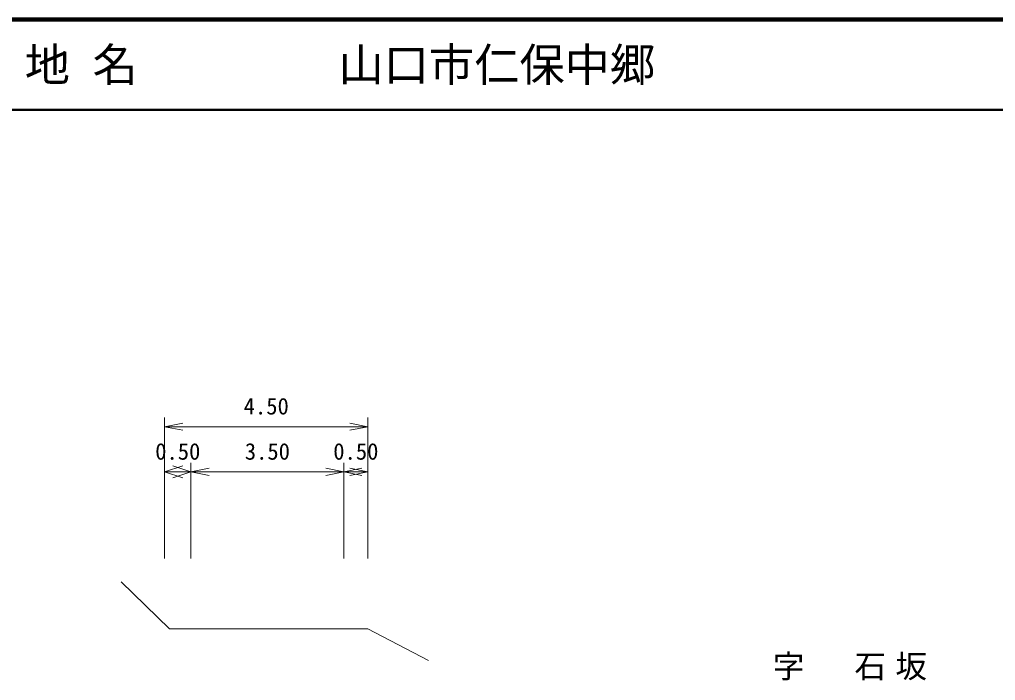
# Model space of a CAD drawing. Units: millimetres, scale not verified. Extents: x 40000 to 680000, y 20000 to 380000.
# Drawn here: x 369808 to 477620, y 306931 to 380000 of the extents above; entities that cross this region are included whole.
import ezdxf
from ezdxf.enums import TextEntityAlignment as Align

# ---------------------------------------------------------------- set-up
doc = ezdxf.new("R2010")
doc.units = ezdxf.units.MM
doc.header["$LTSCALE"] = 1000
for name, color, linetype, lineweight in [('M-BGD', 7, 'Continuous', 13), ('M-STR-HTXT', 7, 'Continuous', 13), ('M-TTL', 2, 'Continuous', 140), ('M-TTL-LINE', 7, 'Continuous', 50)]:
    doc.layers.add(name, color=color, linetype=linetype, lineweight=lineweight)
doc.layers.add('M-BMK-HTXT', color=7, linetype='Continuous')
doc.layers.add('M-TTL-TXT', color=7, linetype='Continuous')
doc.styles.add('ＭＳ ゴシック', font='')
doc.styles.get('ＭＳ ゴシック').set_extended_font_data('MS Gothic')

msp = doc.modelspace()

# ---------------------------------------------------------------- linework, layer by layer
at = {"layer": 'M-BGD'}
msp.add_lwpolyline([(381021, 317849), (386363, 312650), (408272, 312650), (414982, 309148)], dxfattribs=at)
at = {"layer": 'M-STR-HTXT'}
for p, q in [((385841, 320416), (385841, 335989)), ((385841, 334989), (387841, 335389)), ((408287, 334989), (406287, 335389)), ((408287, 320416), (408287, 335989)), ((385841, 334989), (408287, 334989)), ((385841, 334989), (387841, 334589)), ((408287, 334989), (406287, 334589)), ((388741, 320416), (388741, 330989)), ((405637, 320416), (405637, 330989)), ((385841, 329989), (387841, 330656)), ((385841, 329989), (388741, 329989)), ((385841, 329989), (387841, 329322)), ((388741, 329989), (386741, 330656)), ((388741, 329989), (386741, 329322)), ((388741, 329989), (390741, 330389)), ((388741, 329989), (405637, 329989)), ((388741, 329989), (390741, 329589)), ((405637, 329989), (403637, 330389)), ((405637, 329989), (403637, 329589)), ((405637, 329989), (407637, 330389)), ((405637, 329989), (408287, 329989)), ((405637, 329989), (407637, 329589)), ((408287, 329989), (406287, 330389)), ((408287, 329989), (406287, 329589))]:
    msp.add_line(p, q, dxfattribs=at)
at = {"layer": 'M-TTL'}
msp.add_line((680000, 380000), (40000, 380000), dxfattribs=at)
at = {"layer": 'M-TTL-LINE'}
msp.add_line((40000, 370000), (680000, 370000), dxfattribs=at)

# ---------------------------------------------------------------- texts
at = {"layer": 'M-BMK-HTXT', "insert": (462041, 308354), "char_height": 2566, "attachment_point": 5, "style": 'ＭＳ ゴシック'}
msp.add_mtext('\\T1.29;字\u3000石坂', dxfattribs=at)
at = {"layer": 'M-STR-HTXT', "style": 'ＭＳ ゴシック'}
for s, p in [('4.50', (397064, 335789)), ('0.50', (387291, 330789)), ('3.50', (397189, 330789)), ('0.50', (406962, 330789))]:
    msp.add_text(s, height=1833, dxfattribs=at).set_placement(p, align=Align.BOTTOM_CENTER)
at = {"layer": 'M-TTL-TXT', "style": 'ＭＳ ゴシック'}
for s, p in [('地 名', (370380, 375000)), ('山口市仁保中郷', (405024, 375000))]:
    msp.add_text(s, height=3666, dxfattribs=at).set_placement(p, align=Align.MIDDLE_LEFT)

doc.saveas('drawing.dxf')
